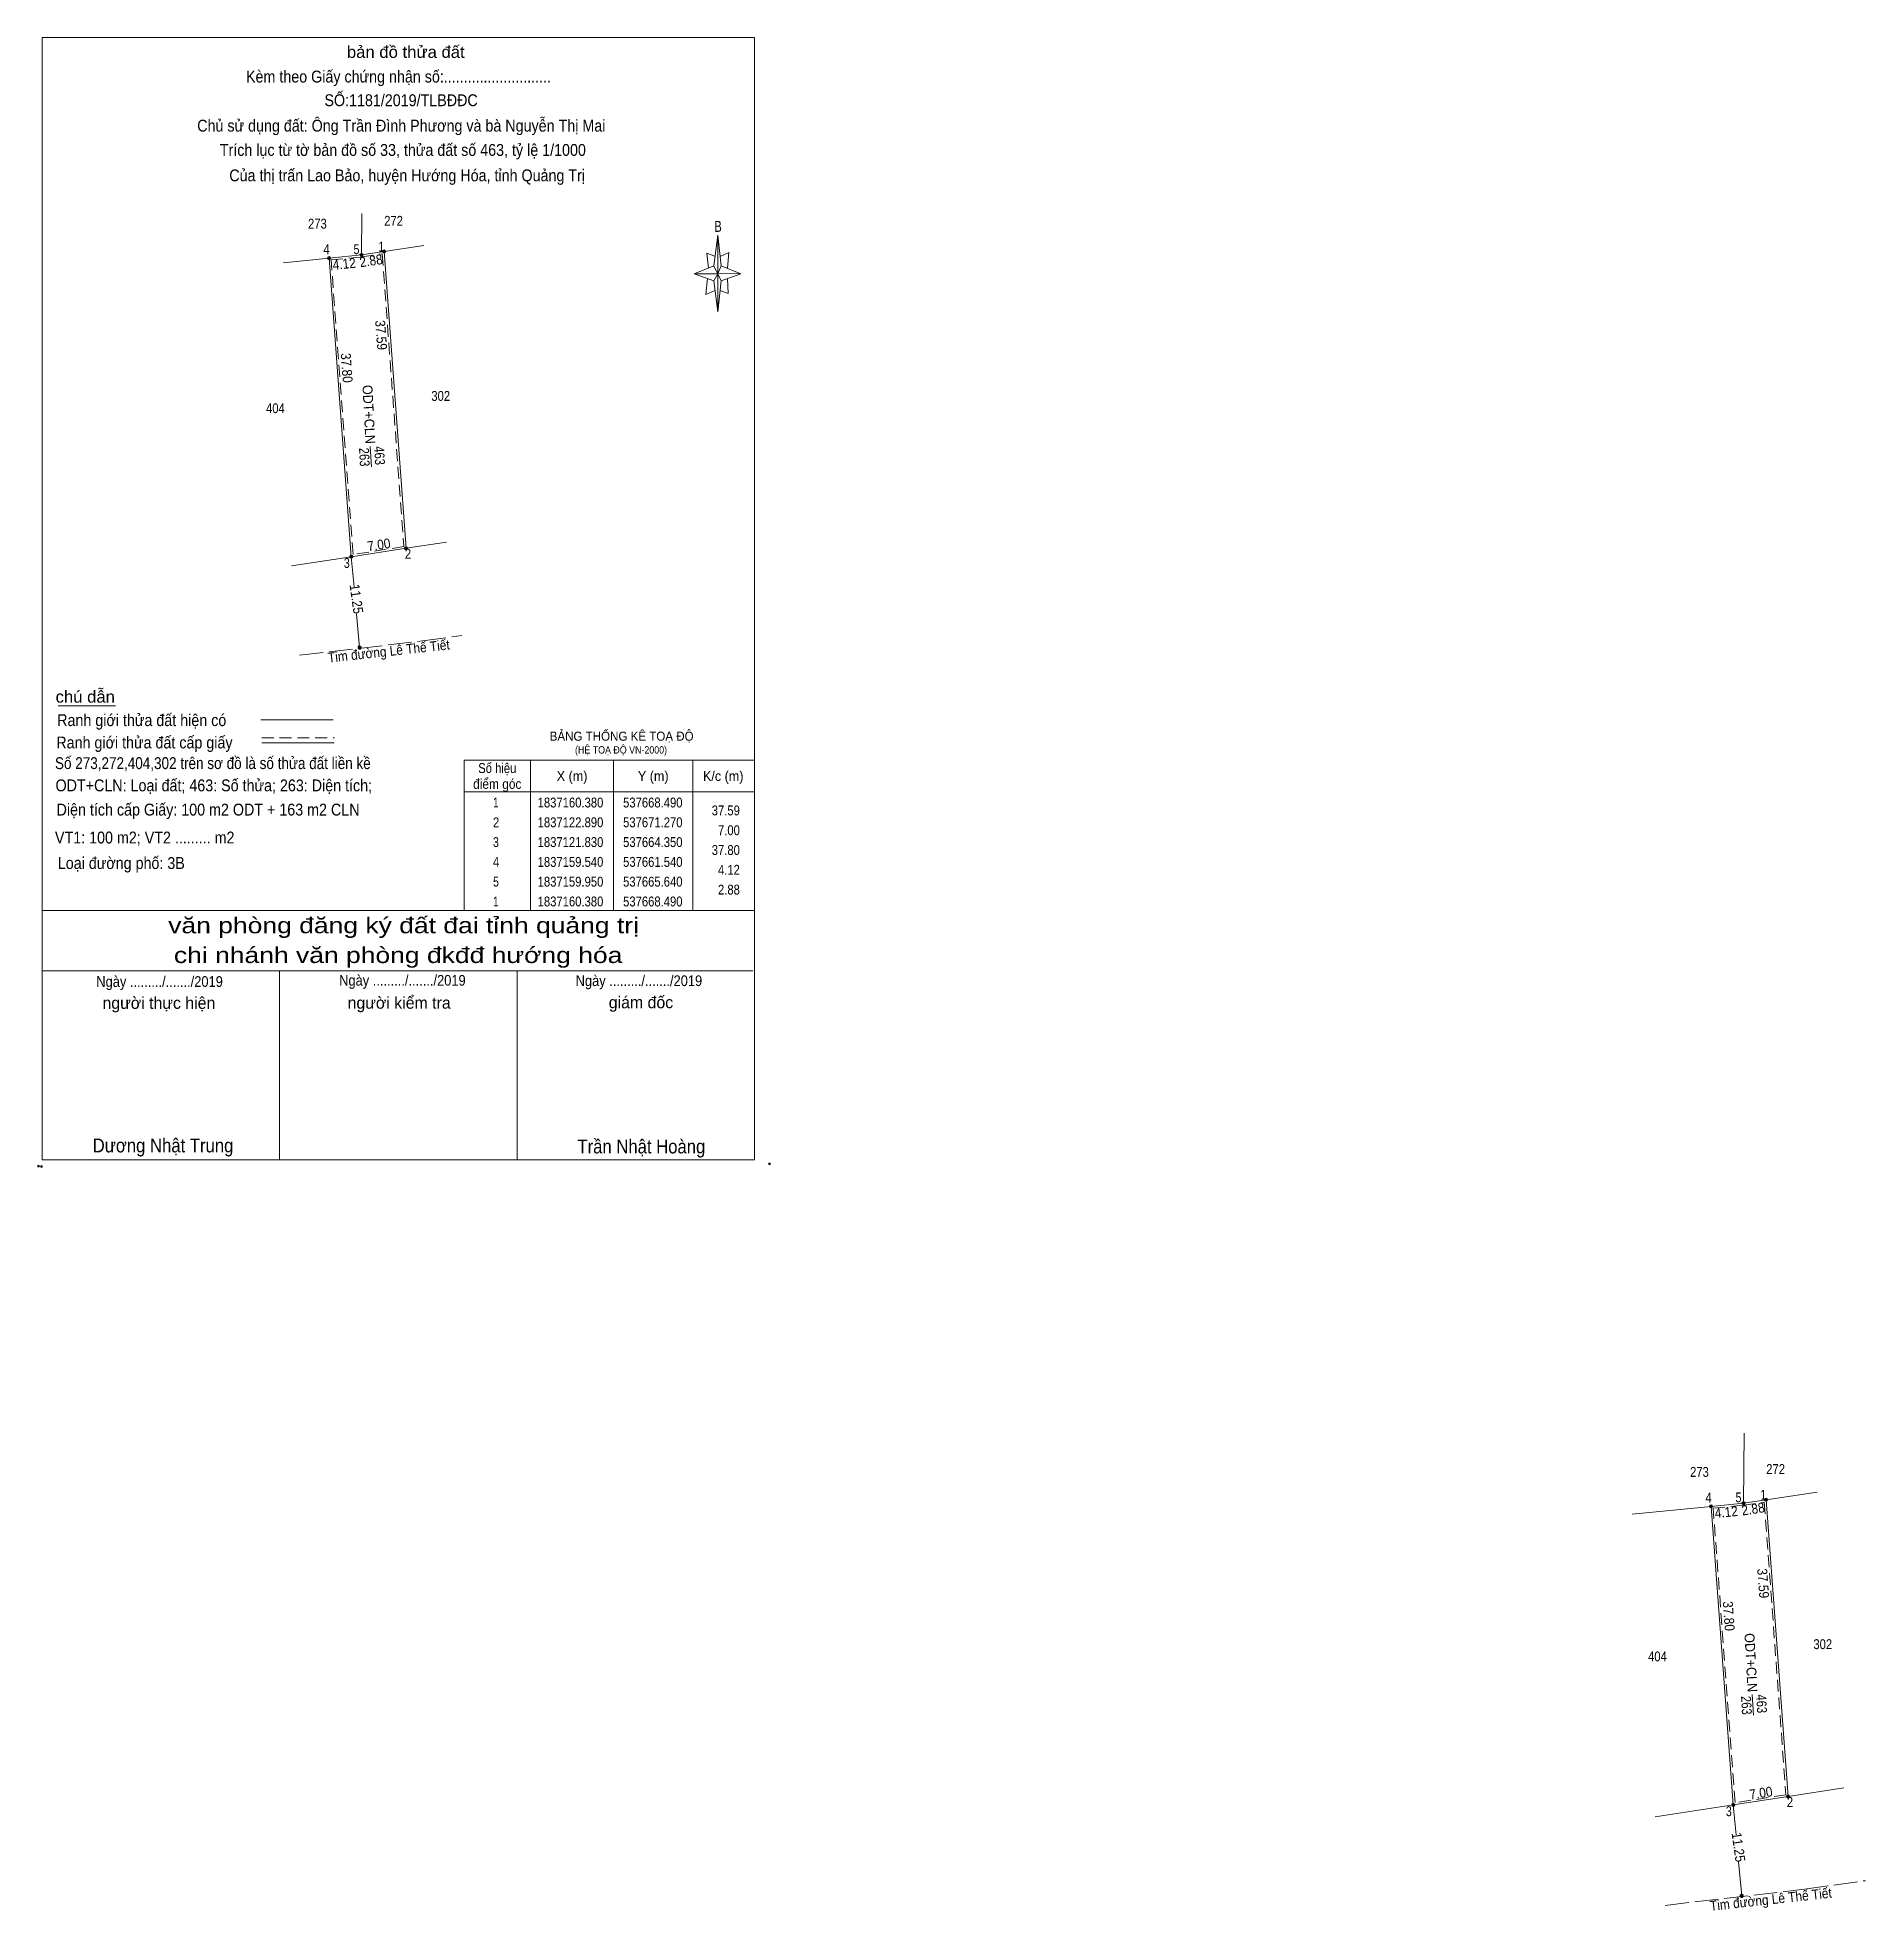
# Model space of a CAD drawing. Header units: metres. Extents: x 537450 to 537681, y 1837108 to 1837345.
import ezdxf
from ezdxf.enums import TextEntityAlignment as Align

# ---------------------------------------------------------------- set-up
doc = ezdxf.new("R2010")
doc.units = ezdxf.units.M
doc.header["$LTSCALE"] = 0.5
doc.header["$PDMODE"] = 32
doc.header["$PDSIZE"] = 0.25
doc.linetypes.add('LONG_DASHED', pattern=[7.5, 6, -1.5])
doc.linetypes.add('MEDIUM_DASHED', pattern=[4.5, 3, -1.5])
for name, color, linetype, lineweight in [('1', 7, 'Continuous', 13), ('17', 7, 'Continuous', 13), ('5', 7, 'Continuous', 13), ('6', 7, 'Continuous', 13), ('63', 7, 'Continuous', 13), ('7', 7, 'Continuous', 13)]:
    doc.layers.add(name, color=color, linetype=linetype, lineweight=lineweight)

msp = doc.modelspace()

# ---------------------------------------------------------------- hatches: boundary and pattern name
at = {"layer": '63'}
for points in [[(537487.13, 1837317.22, 1), (537486.73, 1837317.22, 1)], [(537491.23, 1837317.63, 1), (537490.83, 1837317.63, 1)], [(537494.08, 1837318.06, 1), (537493.68, 1837318.06, 1)], [(537489.94, 1837279.51, 1), (537489.54, 1837279.51, 1)], [(537496.86, 1837280.57, 1), (537496.46, 1837280.57, 1)], [(537491, 1837268.03, 1), (537490.6, 1837268.03, 1)], [(537668.69, 1837160.38, 1), (537668.29, 1837160.38, 1)], [(537661.74, 1837159.54, 1), (537661.34, 1837159.54, 1)], [(537665.84, 1837159.95, 1), (537665.44, 1837159.95, 1)], [(537671.47, 1837122.89, 1), (537671.07, 1837122.89, 1)], [(537664.55, 1837121.83, 1), (537664.15, 1837121.83, 1)], [(537665.61, 1837110.35, 1), (537665.21, 1837110.35, 1)]]:
    msp.add_hatch(color=256, dxfattribs=at).paths.add_polyline_path(points)

# ---------------------------------------------------------------- linework, layer by layer
at = {"layer": '1'}
for points in [[(537493.88, 1837318.06), (537496.66, 1837280.57), (537489.74, 1837279.51), (537486.93, 1837317.22), (537491.03, 1837317.63)], [(537668.49, 1837160.38), (537671.27, 1837122.89), (537664.35, 1837121.83), (537661.54, 1837159.54), (537665.64, 1837159.95)]]:
    msp.add_lwpolyline(points, close=True, dxfattribs=at)
at = {"layer": '17'}
msp.add_line((537452.7, 1837260.66), (537459.94, 1837260.66), dxfattribs=at)
at = {"layer": '5'}
for p, q in [((537535.56, 1837316.24), (537536.06, 1837320.14)), ((537535.56, 1837314.34), (537533.06, 1837315.24)), ((537536.46, 1837314.34), (537536.06, 1837310.44)), ((537536.46, 1837316.24), (537538.96, 1837315.24)), ((537537.26, 1837314.64), (537537.36, 1837312.74)), ((537537.36, 1837312.74), (537536.36, 1837313.14)), ((537450.69, 1837234.8), (537540.69, 1837234.8)), ((537450.69, 1837227.2), (537540.49, 1837227.2)), ((537450.69, 1837227.2), (537540.49, 1837227.2)), ((537450.69, 1837227.2), (537540.49, 1837227.2)), ((537480.69, 1837203.3), (537480.69, 1837227.2)), ((537510.69, 1837203.3), (537510.69, 1837227.2))]:
    msp.add_line(p, q, dxfattribs=at)
for points in [[(537450.69, 1837345.1), (537540.69, 1837345.1), (537540.69, 1837203.3), (537450.69, 1837203.3)], [(537536.06, 1837320.14), (537536.46, 1837316.24), (537536.06, 1837315.24)], [(537536.06, 1837315.24), (537533.06, 1837315.24), (537535.56, 1837316.24), (537536.46, 1837314.34), (537538.96, 1837315.24), (537536.06, 1837315.34)], [(537536.06, 1837315.24), (537536.06, 1837310.44), (537535.56, 1837314.34)]]:
    msp.add_lwpolyline(points, close=True, dxfattribs=at)
for points in [[(537535.76, 1837317.44), (537534.66, 1837317.84), (537534.86, 1837315.94)], [(537536.36, 1837317.44), (537537.46, 1837317.94), (537537.26, 1837315.94)], [(537536.06, 1837315.24), (537535.56, 1837316.24), (537533.06, 1837315.24)], [(537534.76, 1837314.64), (537534.56, 1837312.64), (537535.66, 1837313.14)], [(537536.06, 1837315.24), (537536.46, 1837314.34), (537538.96, 1837315.24)], [(537540.69, 1837203.3), (537450.69, 1837203.3), (537450.69, 1837227.2)]]:
    msp.add_lwpolyline(points, dxfattribs=at)
for p in [(537450.22, 1837202.53), (537450.62, 1837202.46)]:
    msp.add_point(p, dxfattribs=at)
at = {"layer": '6'}
for p, q in [((537478.3, 1837258.92), (537487.44, 1837258.92)), ((537478.44, 1837255.99), (537487.58, 1837255.99))]:
    msp.add_line(p, q, dxfattribs=at)
at = {"layer": '6', "linetype": 'MEDIUM_DASHED'}
msp.add_line((537478.44, 1837256.61), (537487.64, 1837256.61), dxfattribs=at)
at = {"layer": '6'}
msp.add_point((537542.59, 1837202.8), dxfattribs=at)
at = {"layer": '63'}
for p, q in [((537512.39, 1837253.8), (537512.39, 1837234.8)), ((537522.89, 1837253.8), (537522.89, 1837234.8)), ((537532.89, 1837253.8), (537532.89, 1837234.8)), ((537503.99, 1837249.8), (537540.69, 1837249.8))]:
    msp.add_line(p, q, dxfattribs=at)
msp.add_lwpolyline([(537503.99, 1837253.8), (537540.69, 1837253.8), (537540.69, 1837234.8), (537503.99, 1837234.8)], close=True, dxfattribs=at)
for centre in [(537486.93, 1837317.22), (537491.03, 1837317.63), (537493.88, 1837318.06), (537489.74, 1837279.51), (537496.66, 1837280.57), (537668.49, 1837160.38), (537661.54, 1837159.54), (537665.64, 1837159.95), (537671.27, 1837122.89), (537664.35, 1837121.83)]:
    msp.add_circle(centre, 0.2, dxfattribs=at)
at = {"layer": '63', "linetype": 'LONG_DASHED'}
for centre in [(537490.8, 1837268.03), (537665.41, 1837110.35)]:
    msp.add_circle(centre, 0.2, dxfattribs=at)
at = {"layer": '7'}
for p, q in [((537491.03, 1837317.63), (537491.08, 1837322.86)), ((537493.88, 1837318.06), (537498.93, 1837318.82)), ((537486.93, 1837317.22), (537481.15, 1837316.65)), ((537486.93, 1837317.22), (537491.03, 1837317.63)), ((537486.93, 1837317.22), (537489.74, 1837279.51)), ((537492.14, 1837293.45), (537492.28, 1837290.86)), ((537496.66, 1837280.57), (537501.77, 1837281.35)), ((537489.74, 1837279.51), (537482.2, 1837278.36)), ((537496.66, 1837280.57), (537489.74, 1837279.51)), ((537489.74, 1837279.51), (537490.09, 1837275.71)), ((537490.4, 1837272.3), (537490.8, 1837268.03)), ((537668.49, 1837160.38), (537674.93, 1837161.35)), ((537661.54, 1837159.54), (537651.59, 1837158.56)), ((537661.54, 1837159.54), (537664.35, 1837121.83)), ((537666.75, 1837135.77), (537666.89, 1837133.18)), ((537671.27, 1837122.89), (537664.35, 1837121.83)), ((537671.27, 1837122.89), (537678.32, 1837123.97)), ((537664.35, 1837121.83), (537654.46, 1837120.32)), ((537664.35, 1837121.83), (537664.7, 1837118.03)), ((537665.01, 1837114.62), (537665.41, 1837110.35))]:
    msp.add_line(p, q, dxfattribs=at)
at = {"layer": '7', "linetype": 'LONG_DASHED'}
for p, q in [((537498.74, 1837268.86), (537503.73, 1837269.56)), ((537483.21, 1837267.06), (537498.74, 1837268.86)), ((537655.75, 1837109.14), (537673.35, 1837111.18)), ((537673.35, 1837111.18), (537681.06, 1837112.26))]:
    msp.add_line(p, q, dxfattribs=at)
at = {"layer": '7', "linetype": 'MEDIUM_DASHED'}
for points in [[(537487.2, 1837316.99), (537491.06, 1837317.38), (537493.65, 1837317.77), (537496.39, 1837280.78), (537489.97, 1837279.8)], [(537661.81, 1837159.31), (537665.67, 1837159.7), (537668.26, 1837160.09), (537671, 1837123.1), (537664.58, 1837122.12)]]:
    msp.add_lwpolyline(points, close=True, dxfattribs=at)
at = {"layer": '7'}
for points in [[(537496.66, 1837280.57), (537493.88, 1837318.06), (537491.03, 1837317.63)], [(537661.54, 1837159.54), (537665.64, 1837159.95), (537665.72, 1837168.8)], [(537671.27, 1837122.89), (537668.49, 1837160.38), (537665.64, 1837159.95)]]:
    msp.add_lwpolyline(points, dxfattribs=at)

# ---------------------------------------------------------------- texts
at = {"layer": '1'}
for s, height, width, p in [('BẢNG THỐNG KÊ TOẠ ĐỘ ', 1.15, 0.95, (537514.81, 1837256.26)), ('(HỆ TOẠ ĐỘ VN-2000)', 0.93, 0.9, (537518.01, 1837254.64))]:
    msp.add_text(s, height=height, dxfattribs=dict(at, width=width)).set_placement(p)
at = {"layer": '5'}
for s, height, width, p in [('bản đồ thửa đất', 1.5, 1.05, (537496.63, 1837342.52)), ('Kèm theo Giấy chứng nhận số:...........................', 1.5, 0.9, (537495.71, 1837339.41)), ('SỐ:1181/2019/TLBĐĐC', 1.5, 0.9, (537496.035, 1837336.42)), ('Chủ sử dụng đất: Ông Trần Đình Phương và bà Nguyễn Thị Mai', 1.5, 0.9, (537496.065, 1837333.21)), ('Trích lục từ tờ bản đồ số 33, thửa đất số 463, tỷ lệ 1/1000 ', 1.5, 0.9, (537496.51, 1837330.14)), ('Của thị trấn Lao Bảo, huyện Hướng Hóa, tỉnh Quảng Trị', 1.5, 0.9, (537496.805, 1837326.93)), ('B', 1.378, 0.75, (537536.09, 1837320.54)), ('văn phòng đăng ký đất đai tỉnh quảng trị', 2, 1.25, (537496.355, 1837231.94)), ('chi nhánh văn phòng đkđđ hướng hóa', 2, 1.25, (537495.665, 1837228.18)), ('Ngày ........./......./2019', 1.35, 0.9, (537465.525, 1837225.17)), ('Ngày ........./......./2019', 1.35, 0.9, (537496.205, 1837225.32)), ('Ngày ........./......./2019', 1.35, 0.9, (537526.085, 1837225.27)), ('Dương Nhật Trung', 1.75, 0.9, (537465.96, 1837204.26)), ('Trần Nhật Hoàng', 1.75, 0.9, (537526.395, 1837204.13))]:
    msp.add_text(s, height=height, dxfattribs=dict(at, width=width)).set_placement(p, align=Align.CENTER)
for s, p in [('người kiểm tra', (537495.795, 1837222.41)), ('người thực hiện', (537465.44, 1837222.39)), ('giám đốc', (537526.345, 1837222.47))]:
    msp.add_text(s, height=1.5, dxfattribs=at).set_placement(p, align=Align.CENTER)
at = {"layer": '6'}
for s, width, p in [('chú dẫn', 1.05, (537452.39, 1837261.07)), ('Ranh giới thửa đất hiện có ', 0.9, (537452.59, 1837258.11)), ('Ranh giới thửa đất cấp giấy', 0.9, (537452.48, 1837255.29)), ('Số 273,272,404,302 trên sơ đồ là số thửa đất liền kề', 0.85, (537452.31, 1837252.68)), ('ODT+CLN: Loại đất; 463: Số thửa; 263: Diện tích;', 0.9, (537452.38, 1837249.87)), ('Diện tích cấp Giấy: 100 m2 ODT + 163 m2 CLN', 0.9, (537452.51, 1837246.81)), ('VT1: 100 m2; VT2 ......... m2', 0.9, (537452.31, 1837243.28)), ('Loại đường phố: 3B', 0.9, (537452.67, 1837240.06))]:
    msp.add_text(s, height=1.5, dxfattribs=dict(at, width=width)).set_placement(p)
at = {"layer": '63'}
for s, width, p in [(' 4', 0.85, (537487.01, 1837317.71)), (' 5', 0.8, (537490.77, 1837317.73)), (' 1', 0.75, (537493.88, 1837318.06)), (' 3', 0.8, (537489.55, 1837278.09)), (' 2', 0.85, (537497.3, 1837279.25)), ('37.59', 0.85, (537538.84, 1837246.83)), ('7.00', 0.85, (537538.84, 1837244.33)), ('37.80', 0.85, (537538.84, 1837241.83)), ('4.12', 0.85, (537538.84, 1837239.33)), ('2.88', 0.85, (537538.84, 1837236.83)), (' 4', 0.85, (537661.62, 1837160.03)), (' 5', 0.8, (537665.38, 1837160.05)), (' 1', 0.75, (537668.49, 1837160.38)), (' 2', 0.85, (537671.91, 1837121.57)), (' 3', 0.8, (537664.16, 1837120.41))]:
    msp.add_text(s, height=1.25, dxfattribs=dict(at, width=width)).set_placement(p, align=Align.RIGHT)
at = {"layer": '63', "width": 0.9}
for p in [(537493.3254, 1837280.3975), (537667.9354, 1837122.7175)]:
    msp.add_text('7.00', height=1.25, rotation=8.709, dxfattribs=at).set_placement(p, align=Align.CENTER)
at = {"layer": '63'}
for s, width, p in [('Số hiệu', 0.85, (537508.19, 1837252.18)), ('điểm góc', 0.9, (537508.19, 1837250.18)), ('X (m)', 0.95, (537517.64, 1837251.18)), ('Y (m)', 0.95, (537527.895, 1837251.18)), ('K/c (m)', 0.95, (537536.735, 1837251.18)), (' 1', 0.75, (537507.84, 1837247.83)), ('1837160.380', 0.85, (537517.44, 1837247.83)), ('537668.490', 0.85, (537527.84, 1837247.83)), (' 2', 0.85, (537507.845, 1837245.33)), ('1837122.890', 0.85, (537517.44, 1837245.33)), ('537671.270', 0.85, (537527.84, 1837245.33)), (' 3', 0.8, (537507.835, 1837242.83)), ('1837121.830', 0.85, (537517.44, 1837242.83)), ('537664.350', 0.85, (537527.84, 1837242.83)), (' 4', 0.85, (537507.84, 1837240.33)), ('1837159.540', 0.85, (537517.44, 1837240.33)), ('537661.540', 0.85, (537527.84, 1837240.33)), (' 5', 0.8, (537507.845, 1837237.83)), ('1837159.950', 0.85, (537517.44, 1837237.83)), ('537665.640', 0.85, (537527.84, 1837237.83)), (' 1', 0.75, (537507.84, 1837235.33)), ('1837160.380', 0.85, (537517.44, 1837235.33)), ('537668.490', 0.85, (537527.84, 1837235.33))]:
    msp.add_text(s, height=1.25, dxfattribs=dict(at, width=width)).set_placement(p, align=Align.CENTER)
at = {"layer": '7', "width": 0.85}
for s, p in [('273', (537485.465, 1837320.95)), ('272', (537495.085, 1837321.31)), ('302', (537501.045, 1837299.19)), ('404', (537480.16, 1837297.64)), ('273', (537660.075, 1837163.27)), ('272', (537669.695, 1837163.63)), ('302', (537675.655, 1837141.51)), ('404', (537654.77, 1837139.96))]:
    msp.add_text(s, height=1.25, dxfattribs=at).set_placement(p, align=Align.CENTER)
at = {"layer": '7'}
for s, rotation, width, p in [('4.12', 5.711, 0.9, (537488.9128, 1837315.8753)), ('2.88', 8.58, 0.9, (537492.3368, 1837316.2798)), ('37.59', 274.241, 0.9, (537492.8967, 1837307.4562)), ('37.80', 274.262, 0.9, (537488.5481, 1837303.3164)), ('ODT+CLN', 273.068, 0.95, (537491.35, 1837297.4485)), ('263', 273.068, 0.85, (537490.7844, 1837292.0585)), ('463', 273.068, 0.85, (537492.6944, 1837292.2485)), ('11.25', 278.006, 0.9, (537489.782, 1837274.087)), ('Tim đường Lê Thế Tiết', 6.224, 0.9, (537494.5472, 1837266.9629)), ('4.12', 5.711, 0.9, (537663.5228, 1837158.1953)), ('2.88', 8.58, 0.9, (537666.9468, 1837158.5998)), ('37.59', 274.241, 0.9, (537667.5067, 1837149.7762)), ('37.80', 274.262, 0.9, (537663.1581, 1837145.6364)), ('ODT+CLN', 273.068, 0.95, (537665.96, 1837139.7685)), ('263', 273.068, 0.85, (537665.3944, 1837134.3785)), ('463', 273.068, 0.85, (537667.3044, 1837134.5685)), ('11.25', 278.006, 0.9, (537664.392, 1837116.407)), ('Tim đường Lê Thế Tiết', 6.224, 0.9, (537669.1572, 1837109.2829))]:
    msp.add_text(s, height=1.25, rotation=rotation, dxfattribs=dict(at, width=width)).set_placement(p, align=Align.CENTER)

doc.saveas('drawing.dxf')
